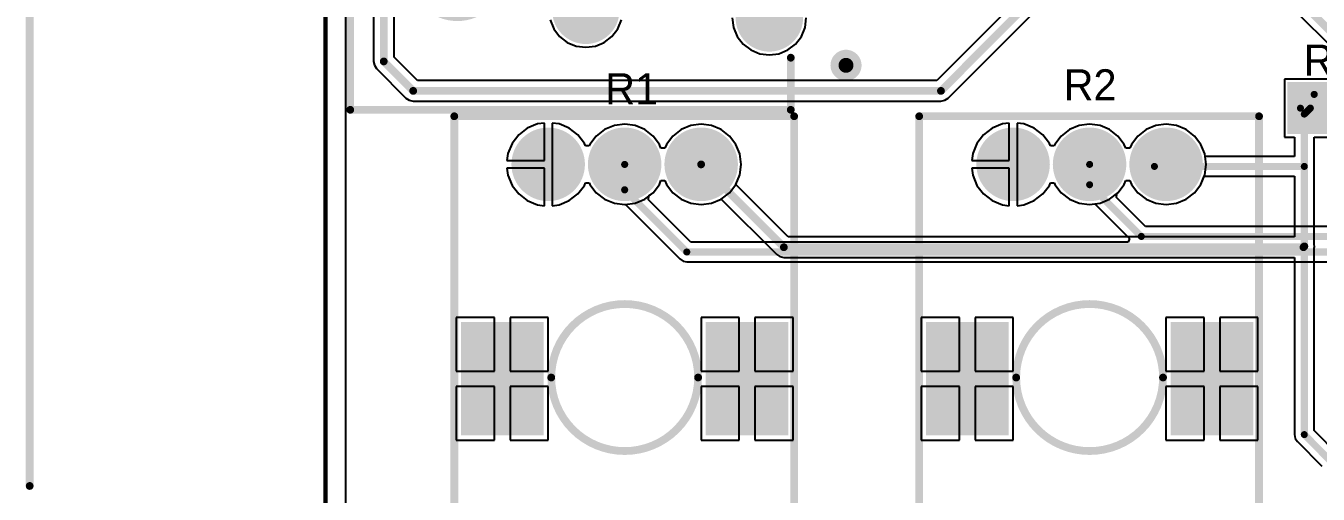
# Model space of a CAD drawing. Header units: millimetres. Extents: x -0.4 to 7.76, y -3.34 to 0.42.
# Drawn here: x -0.383 to 1.28, y -1.334 to -0.732 of the extents above; entities that cross this region are included whole.
import ezdxf

# ---------------------------------------------------------------- set-up
doc = ezdxf.new("R2010")
doc.units = ezdxf.units.MM
doc.header["$MEASUREMENT"] = 0
for name, color, linetype in [('BottomLayer', 5, 'Continuous'), ('BottomOverlay', 54, 'Continuous'), ('BottomSolder', 6, 'Continuous'), ('KeepOutLayer', 6, 'Continuous'), ('MultiLayer', 9, 'Continuous'), ('PadHoleLayer', 156, 'Continuous'), ('TopLayer', 1, 'Continuous'), ('TopOverlay', 2, 'Continuous'), ('TopPaste', 8, 'Continuous'), ('TopSolder', 216, 'Continuous'), ('ViaHoleLayer', 16, 'Continuous')]:
    doc.layers.add(name, color=color, linetype=linetype)

# ---------------------------------------------------------------- blocks, each defined once
blk = doc.blocks.new('PTV09_13')
at = {"layer": 'BottomLayer', "const_width": 0.0433}
for points in [[(-0.1207, -0.2152, 1), (-0.0774, -0.2152, 1)], [(-0.0222, -0.2152, 1), (0.0211, -0.2152, 1)], [(0.0762, -0.2152, 1), (0.1195, -0.2152, 1)]]:
    blk.add_lwpolyline(points, format="xyb", close=True, dxfattribs=at)
at = {"layer": 'BottomLayer'}
for points in [[(-0.2073, -0.0085), (-0.1089, -0.0085), (-0.2073, 0.1293), (-0.1089, 0.1293)], [(0.1077, -0.0085), (0.2061, -0.0085), (0.1077, 0.1293), (0.2061, 0.1293)]]:
    blk.add_solid(points, dxfattribs=at)
at = {"layer": 'BottomSolder', "const_width": 0.0473}
for points in [[(-0.1227, -0.2152, 1), (-0.0754, -0.2152, 1)], [(-0.0242, -0.2152, 1), (0.0231, -0.2152, 1)], [(0.0742, -0.2152, 1), (0.1215, -0.2152, 1)]]:
    blk.add_lwpolyline(points, format="xyb", close=True, dxfattribs=at)
at = {"layer": 'BottomSolder'}
for points in [[(-0.2113, -0.0125), (-0.1049, -0.0125), (-0.2113, 0.1333), (-0.1049, 0.1333)], [(0.1037, -0.0125), (0.2101, -0.0125), (0.1037, 0.1333), (0.2101, 0.1333)]]:
    blk.add_solid(points, dxfattribs=at)
at = {"layer": 'MultiLayer', "const_width": 0.0433}
for points in [[(-0.1207, -0.2152, 1), (-0.0774, -0.2152, 1)], [(-0.0222, -0.2152, 1), (0.0211, -0.2152, 1)], [(0.0762, -0.2152, 1), (0.1195, -0.2152, 1)]]:
    blk.add_lwpolyline(points, format="xyb", close=True, dxfattribs=at)
at = {"layer": 'MultiLayer'}
for points in [[(-0.2073, -0.0085), (-0.1089, -0.0085), (-0.2073, 0.1293), (-0.1089, 0.1293)], [(0.1077, -0.0085), (0.2061, -0.0085), (0.1077, 0.1293), (0.2061, 0.1293)]]:
    blk.add_solid(points, dxfattribs=at)
at = {"layer": 'PadHoleLayer', "const_width": 0.0295}
for points in [[(-0.1531, 0.0161), (-0.163, 0.0161), (-0.163, 0.1047), (-0.1531, 0.1047)], [(0.1618, 0.0161), (0.152, 0.0161), (0.152, 0.1047), (0.1618, 0.1047)]]:
    blk.add_lwpolyline(points, close=True, dxfattribs=at)
at = {"layer": 'PadHoleLayer', "const_width": 0.0236}
for points in [[(-0.1108, -0.2152, 1), (-0.0872, -0.2152, 1)], [(-0.0124, -0.2152, 1), (0.0112, -0.2152, 1)], [(0.086, -0.2152, 1), (0.1096, -0.2152, 1)]]:
    blk.add_lwpolyline(points, format="xyb", close=True, dxfattribs=at)
at = {"layer": 'TopLayer', "const_width": 0.0433}
for points in [[(-0.1207, -0.2152, 1), (-0.0774, -0.2152, 1)], [(-0.0222, -0.2152, 1), (0.0211, -0.2152, 1)], [(0.0762, -0.2152, 1), (0.1195, -0.2152, 1)]]:
    blk.add_lwpolyline(points, format="xyb", close=True, dxfattribs=at)
at = {"layer": 'TopLayer'}
for points in [[(-0.2073, -0.0085), (-0.1089, -0.0085), (-0.2073, 0.1293), (-0.1089, 0.1293)], [(0.1077, -0.0085), (0.2061, -0.0085), (0.1077, 0.1293), (0.2061, 0.1293)]]:
    blk.add_solid(points, dxfattribs=at)
at = {"layer": 'TopOverlay', "const_width": 0.01}
for points in [[(-0.2187, 0.277), (-0.2187, -0.277)], [(0.2187, 0.277), (-0.2187, 0.277)], [(0.2187, 0.277), (0.2187, -0.277)], [(0.2187, -0.277), (-0.2187, -0.277)]]:
    blk.add_lwpolyline(points, dxfattribs=at)
at = {"layer": 'TopOverlay'}
for points, const_width in [([(-0.2212, 0.277, 1), (-0.2162, 0.277, 1)], 0.005), ([(-0.2212, 0.277, 1), (-0.2162, 0.277, 1)], 0.005), ([(0.2162, 0.277, 1), (0.2212, 0.277, 1)], 0.005), ([(0.2162, 0.277, 1), (0.2212, 0.277, 1)], 0.005), ([(0.0939, 0.0589, 1), (-0.0951, 0.0589, 1)], 0.01), ([(-0.0976, 0.0589, 1), (-0.0926, 0.0589, 1)], 0.005), ([(0.0914, 0.0589, 1), (0.0964, 0.0589, 1)], 0.005), ([(-0.2212, -0.277, 1), (-0.2162, -0.277, 1)], 0.005), ([(-0.2212, -0.277, 1), (-0.2162, -0.277, 1)], 0.005), ([(0.2162, -0.277, 1), (0.2212, -0.277, 1)], 0.005), ([(0.2162, -0.277, 1), (0.2212, -0.277, 1)], 0.005)]:
    blk.add_lwpolyline(points, format="xyb", close=True, dxfattribs=dict(at, const_width=const_width))
at = {"layer": 'TopSolder', "const_width": 0.0473}
for points in [[(-0.1227, -0.2152, 1), (-0.0754, -0.2152, 1)], [(-0.0242, -0.2152, 1), (0.0231, -0.2152, 1)], [(0.0742, -0.2152, 1), (0.1215, -0.2152, 1)]]:
    blk.add_lwpolyline(points, format="xyb", close=True, dxfattribs=at)
at = {"layer": 'TopSolder'}
for points in [[(-0.2113, -0.0125), (-0.1049, -0.0125), (-0.2113, 0.1333), (-0.1049, 0.1333)], [(0.1037, -0.0125), (0.2101, -0.0125), (0.1037, 0.1333), (0.2101, 0.1333)]]:
    blk.add_solid(points, dxfattribs=at)
blk = doc.blocks.new('PJ_050B_B_20')
at = {"layer": 'BottomLayer', "const_width": 0.0787}
for points in [[(0.1811, 0.1634), (0.0827, 0.1634)], [(0.25, 0.0335), (0.25, -0.0846)], [(0.0138, 0.0236), (0.0138, -0.0748)]]:
    blk.add_lwpolyline(points, dxfattribs=at)
at = {"layer": 'BottomLayer'}
for points, const_width in [([(0.063, 0.1634, 1), (0.1024, 0.1634, 1)], 0.0394), ([(0.1614, 0.1634, 1), (0.2008, 0.1634, 1)], 0.0394), ([(0.2303, 0.0335, 1), (0.2697, 0.0335, 1)], 0.0394), ([(-0.0059, 0.0236, 1), (0.0335, 0.0236, 1)], 0.0394), ([(-0.1811, -0.0256, 1), (-0.122, -0.0256, 1)], 0.0591), ([(-0.0059, -0.0748, 1), (0.0335, -0.0748, 1)], 0.0394), ([(0.2303, -0.0846, 1), (0.2697, -0.0846, 1)], 0.0394)]:
    blk.add_lwpolyline(points, format="xyb", close=True, dxfattribs=dict(at, const_width=const_width))
at = {"layer": 'BottomOverlay', "const_width": 0.01}
for points in [[(-0.2894, 0.1516), (0.0256, 0.1516)], [(-0.2894, -0.2028), (-0.2894, 0.1516)], [(0.2382, 0.1516), (0.2776, 0.1516)], [(0.2776, 0.0846), (0.2776, 0.1516)], [(0.2776, -0.2028), (0.2776, -0.1358)], [(-0.2894, -0.2028), (0.2776, -0.2028)]]:
    blk.add_lwpolyline(points, dxfattribs=at)
at = {"layer": 'BottomOverlay', "const_width": 0.005}
for points in [[(-0.2919, 0.1516, 1), (-0.2869, 0.1516, 1)], [(-0.2919, 0.1516, 1), (-0.2869, 0.1516, 1)], [(0.0231, 0.1516, 1), (0.0281, 0.1516, 1)], [(0.2357, 0.1516, 1), (0.2407, 0.1516, 1)], [(0.2751, 0.1516, 1), (0.2801, 0.1516, 1)], [(0.2751, 0.1516, 1), (0.2801, 0.1516, 1)], [(0.2751, 0.0846, 1), (0.2801, 0.0846, 1)], [(0.2751, -0.1358, 1), (0.2801, -0.1358, 1)], [(-0.2919, -0.2028, 1), (-0.2869, -0.2028, 1)], [(-0.2919, -0.2028, 1), (-0.2869, -0.2028, 1)], [(0.2751, -0.2028, 1), (0.2801, -0.2028, 1)], [(0.2751, -0.2028, 1), (0.2801, -0.2028, 1)]]:
    blk.add_lwpolyline(points, format="xyb", close=True, dxfattribs=at)
at = {"layer": 'BottomSolder', "const_width": 0.0867}
for points in [[(0.1811, 0.1634), (0.0827, 0.1634)], [(0.0138, 0.0236), (0.0138, -0.0748)], [(0.25, 0.0335), (0.25, -0.0846)]]:
    blk.add_lwpolyline(points, dxfattribs=at)
at = {"layer": 'BottomSolder'}
for points, const_width in [([(0.061, 0.1634, 1), (0.1044, 0.1634, 1)], 0.0434), ([(0.1594, 0.1634, 1), (0.2028, 0.1634, 1)], 0.0434), ([(-0.0079, 0.0236, 1), (0.0355, 0.0236, 1)], 0.0434), ([(0.2283, 0.0335, 1), (0.2717, 0.0335, 1)], 0.0434), ([(-0.1831, -0.0256, 1), (-0.12, -0.0256, 1)], 0.0631), ([(-0.0079, -0.0748, 1), (0.0355, -0.0748, 1)], 0.0434), ([(0.2283, -0.0846, 1), (0.2717, -0.0846, 1)], 0.0434)]:
    blk.add_lwpolyline(points, format="xyb", close=True, dxfattribs=dict(at, const_width=const_width))
at = {"layer": 'MultiLayer', "const_width": 0.0787}
for points in [[(0.1811, 0.1634), (0.0827, 0.1634)], [(0.25, 0.0335), (0.25, -0.0846)], [(0.0138, 0.0236), (0.0138, -0.0748)]]:
    blk.add_lwpolyline(points, dxfattribs=at)
at = {"layer": 'MultiLayer'}
for points, const_width in [([(0.063, 0.1634, 1), (0.1024, 0.1634, 1)], 0.0394), ([(0.1614, 0.1634, 1), (0.2008, 0.1634, 1)], 0.0394), ([(0.2303, 0.0335, 1), (0.2697, 0.0335, 1)], 0.0394), ([(-0.0059, 0.0236, 1), (0.0335, 0.0236, 1)], 0.0394), ([(-0.1811, -0.0256, 1), (-0.122, -0.0256, 1)], 0.0591), ([(-0.0059, -0.0748, 1), (0.0335, -0.0748, 1)], 0.0394), ([(0.2303, -0.0846, 1), (0.2697, -0.0846, 1)], 0.0394)]:
    blk.add_lwpolyline(points, format="xyb", close=True, dxfattribs=dict(at, const_width=const_width))
at = {"layer": 'PadHoleLayer'}
for points, const_width in [([(0.0778, 0.1782), (0.186, 0.1782), (0.186, 0.1486), (0.0778, 0.1486)], 0.00984), ([(0.0089, 0.0187), (0.0187, 0.0187), (0.0187, -0.0699), (0.0089, -0.0699)], 0.0295), ([(0.2451, 0.0187), (0.2549, 0.0187), (0.2549, -0.0699), (0.2451, -0.0699)], 0.0295)]:
    blk.add_lwpolyline(points, close=True, dxfattribs=dict(at, const_width=const_width))
at = {"layer": 'PadHoleLayer', "const_width": 0.0354}
blk.add_lwpolyline([(-0.1693, -0.0256, 1), (-0.1339, -0.0256, 1)], format="xyb", close=True, dxfattribs=at)
at = {"layer": 'TopLayer', "const_width": 0.0787}
for points in [[(0.1811, 0.1634), (0.0827, 0.1634)], [(0.25, 0.0335), (0.25, -0.0846)], [(0.0138, 0.0236), (0.0138, -0.0748)]]:
    blk.add_lwpolyline(points, dxfattribs=at)
at = {"layer": 'TopLayer'}
for points, const_width in [([(0.063, 0.1634, 1), (0.1024, 0.1634, 1)], 0.0394), ([(0.1614, 0.1634, 1), (0.2008, 0.1634, 1)], 0.0394), ([(0.2303, 0.0335, 1), (0.2697, 0.0335, 1)], 0.0394), ([(-0.0059, 0.0236, 1), (0.0335, 0.0236, 1)], 0.0394), ([(-0.1811, -0.0256, 1), (-0.122, -0.0256, 1)], 0.0591), ([(-0.0059, -0.0748, 1), (0.0335, -0.0748, 1)], 0.0394), ([(0.2303, -0.0846, 1), (0.2697, -0.0846, 1)], 0.0394)]:
    blk.add_lwpolyline(points, format="xyb", close=True, dxfattribs=dict(at, const_width=const_width))
at = {"layer": 'TopSolder', "const_width": 0.0867}
for points in [[(0.1811, 0.1634), (0.0827, 0.1634)], [(0.0138, 0.0236), (0.0138, -0.0748)], [(0.25, 0.0335), (0.25, -0.0846)]]:
    blk.add_lwpolyline(points, dxfattribs=at)
at = {"layer": 'TopSolder'}
for points, const_width in [([(0.061, 0.1634, 1), (0.1044, 0.1634, 1)], 0.0434), ([(0.1594, 0.1634, 1), (0.2028, 0.1634, 1)], 0.0434), ([(-0.0079, 0.0236, 1), (0.0355, 0.0236, 1)], 0.0434), ([(0.2283, 0.0335, 1), (0.2717, 0.0335, 1)], 0.0434), ([(-0.1831, -0.0256, 1), (-0.12, -0.0256, 1)], 0.0631), ([(-0.0079, -0.0748, 1), (0.0355, -0.0748, 1)], 0.0434), ([(0.2283, -0.0846, 1), (0.2717, -0.0846, 1)], 0.0434)]:
    blk.add_lwpolyline(points, format="xyb", close=True, dxfattribs=dict(at, const_width=const_width))
blk = doc.blocks.new('PTV09_29')
at = {"layer": 'BottomLayer', "const_width": 0.0433}
for points in [[(-0.1207, -0.2152, 1), (-0.0774, -0.2152, 1)], [(-0.0222, -0.2152, 1), (0.0211, -0.2152, 1)], [(0.0762, -0.2152, 1), (0.1195, -0.2152, 1)]]:
    blk.add_lwpolyline(points, format="xyb", close=True, dxfattribs=at)
at = {"layer": 'BottomLayer'}
for points in [[(-0.2073, -0.0085), (-0.1089, -0.0085), (-0.2073, 0.1293), (-0.1089, 0.1293)], [(0.1077, -0.0085), (0.2061, -0.0085), (0.1077, 0.1293), (0.2061, 0.1293)]]:
    blk.add_solid(points, dxfattribs=at)
at = {"layer": 'BottomSolder', "const_width": 0.0473}
for points in [[(-0.1227, -0.2152, 1), (-0.0754, -0.2152, 1)], [(-0.0242, -0.2152, 1), (0.0231, -0.2152, 1)], [(0.0742, -0.2152, 1), (0.1215, -0.2152, 1)]]:
    blk.add_lwpolyline(points, format="xyb", close=True, dxfattribs=at)
at = {"layer": 'BottomSolder'}
for points in [[(-0.2113, -0.0125), (-0.1049, -0.0125), (-0.2113, 0.1333), (-0.1049, 0.1333)], [(0.1037, -0.0125), (0.2101, -0.0125), (0.1037, 0.1333), (0.2101, 0.1333)]]:
    blk.add_solid(points, dxfattribs=at)
at = {"layer": 'MultiLayer', "const_width": 0.0433}
for points in [[(-0.1207, -0.2152, 1), (-0.0774, -0.2152, 1)], [(-0.0222, -0.2152, 1), (0.0211, -0.2152, 1)], [(0.0762, -0.2152, 1), (0.1195, -0.2152, 1)]]:
    blk.add_lwpolyline(points, format="xyb", close=True, dxfattribs=at)
at = {"layer": 'MultiLayer'}
for points in [[(-0.2073, -0.0085), (-0.1089, -0.0085), (-0.2073, 0.1293), (-0.1089, 0.1293)], [(0.1077, -0.0085), (0.2061, -0.0085), (0.1077, 0.1293), (0.2061, 0.1293)]]:
    blk.add_solid(points, dxfattribs=at)
at = {"layer": 'PadHoleLayer', "const_width": 0.0295}
for points in [[(-0.1532, 0.0161), (-0.163, 0.0161), (-0.163, 0.1047), (-0.1532, 0.1047)], [(0.1618, 0.0161), (0.152, 0.0161), (0.152, 0.1047), (0.1618, 0.1047)]]:
    blk.add_lwpolyline(points, close=True, dxfattribs=at)
at = {"layer": 'PadHoleLayer', "const_width": 0.0236}
for points in [[(-0.1108, -0.2152, 1), (-0.0872, -0.2152, 1)], [(-0.0124, -0.2152, 1), (0.0112, -0.2152, 1)], [(0.086, -0.2152, 1), (0.1096, -0.2152, 1)]]:
    blk.add_lwpolyline(points, format="xyb", close=True, dxfattribs=at)
at = {"layer": 'TopLayer', "const_width": 0.0433}
for points in [[(-0.1207, -0.2152, 1), (-0.0774, -0.2152, 1)], [(-0.0222, -0.2152, 1), (0.0211, -0.2152, 1)], [(0.0762, -0.2152, 1), (0.1195, -0.2152, 1)]]:
    blk.add_lwpolyline(points, format="xyb", close=True, dxfattribs=at)
at = {"layer": 'TopLayer'}
for points in [[(-0.2073, -0.0085), (-0.1089, -0.0085), (-0.2073, 0.1293), (-0.1089, 0.1293)], [(0.1077, -0.0085), (0.2061, -0.0085), (0.1077, 0.1293), (0.2061, 0.1293)]]:
    blk.add_solid(points, dxfattribs=at)
at = {"layer": 'TopOverlay', "const_width": 0.01}
for points in [[(-0.2187, 0.277), (-0.2187, -0.277)], [(0.2187, 0.277), (-0.2187, 0.277)], [(0.2187, 0.277), (0.2187, -0.277)], [(0.2187, -0.277), (-0.2187, -0.277)]]:
    blk.add_lwpolyline(points, dxfattribs=at)
at = {"layer": 'TopOverlay'}
for points, const_width in [([(-0.2212, 0.277, 1), (-0.2162, 0.277, 1)], 0.005), ([(-0.2212, 0.277, 1), (-0.2162, 0.277, 1)], 0.005), ([(0.2162, 0.277, 1), (0.2212, 0.277, 1)], 0.005), ([(0.2162, 0.277, 1), (0.2212, 0.277, 1)], 0.005), ([(0.0939, 0.0589, 1), (-0.0951, 0.0589, 1)], 0.01), ([(-0.0976, 0.0589, 1), (-0.0926, 0.0589, 1)], 0.005), ([(0.0914, 0.0589, 1), (0.0964, 0.0589, 1)], 0.005), ([(-0.2212, -0.277, 1), (-0.2162, -0.277, 1)], 0.005), ([(-0.2212, -0.277, 1), (-0.2162, -0.277, 1)], 0.005), ([(0.2162, -0.277, 1), (0.2212, -0.277, 1)], 0.005), ([(0.2162, -0.277, 1), (0.2212, -0.277, 1)], 0.005)]:
    blk.add_lwpolyline(points, format="xyb", close=True, dxfattribs=dict(at, const_width=const_width))
at = {"layer": 'TopSolder', "const_width": 0.0473}
for points in [[(-0.1227, -0.2152, 1), (-0.0754, -0.2152, 1)], [(-0.0242, -0.2152, 1), (0.0231, -0.2152, 1)], [(0.0742, -0.2152, 1), (0.1215, -0.2152, 1)]]:
    blk.add_lwpolyline(points, format="xyb", close=True, dxfattribs=at)
at = {"layer": 'TopSolder'}
for points in [[(-0.2113, -0.0125), (-0.1049, -0.0125), (-0.2113, 0.1333), (-0.1049, 0.1333)], [(0.1037, -0.0125), (0.2101, -0.0125), (0.1037, 0.1333), (0.2101, 0.1333)]]:
    blk.add_solid(points, dxfattribs=at)
blk = doc.blocks.new('RES_0805_67')
at = {"layer": 'TopLayer'}
for points in [[(-0.063, -0.0295), (-0.0118, -0.0295), (-0.063, 0.0295), (-0.0118, 0.0295)], [(0.0118, -0.0295), (0.063, -0.0295), (0.0118, 0.0295), (0.063, 0.0295)]]:
    blk.add_solid(points, dxfattribs=at)
at = {"layer": 'TopPaste'}
for points in [[(-0.063, -0.0295), (-0.0118, -0.0295), (-0.063, 0.0295), (-0.0118, 0.0295)], [(0.0118, -0.0295), (0.063, -0.0295), (0.0118, 0.0295), (0.063, 0.0295)]]:
    blk.add_solid(points, dxfattribs=at)
at = {"layer": 'TopSolder'}
for points in [[(-0.067, -0.0335), (-0.0078, -0.0335), (-0.067, 0.0335), (-0.0078, 0.0335)], [(0.0078, -0.0335), (0.067, -0.0335), (0.0078, 0.0335), (0.067, 0.0335)]]:
    blk.add_solid(points, dxfattribs=at)

msp = doc.modelspace()

# ---------------------------------------------------------------- linework, layer by layer
at = {"layer": 'BottomLayer'}
for p, q in [((0.0287, -3.0082), (0.0287, -0.0287)), ((0.0646, -0.4311), (0.0646, -0.7777)), ((0.0909, -0.7722), (0.0909, -0.4366)), ((0.9385, -0.6534), (0.7894, -0.8024)), ((0.8041, -0.8248), (0.9532, -0.6758)), ((1.2142, -0.6758), (1.3804, -0.842)), ((0.2917, -0.7242), (0.2965, -0.7357)), ((0.379, -0.7357), (0.3838, -0.7242)), ((0.5263, -0.7217), (0.5279, -0.7341)), ((0.62, -0.7341), (0.6216, -0.7217)), ((0.2965, -0.7357), (0.304, -0.7456)), ((0.304, -0.7456), (0.3139, -0.7532)), ((0.3616, -0.7532), (0.3714, -0.7456)), ((0.3714, -0.7456), (0.379, -0.7357)), ((0.5279, -0.7341), (0.5327, -0.7456)), ((0.5327, -0.7456), (0.5403, -0.7554)), ((0.6076, -0.7554), (0.6152, -0.7456)), ((0.6152, -0.7456), (0.62, -0.7341)), ((0.3139, -0.7532), (0.3254, -0.7579)), ((0.3254, -0.7579), (0.3377, -0.7595)), ((0.3377, -0.7595), (0.3501, -0.7579)), ((0.3501, -0.7579), (0.3616, -0.7532)), ((0.5403, -0.7554), (0.5501, -0.763)), ((0.5501, -0.763), (0.5616, -0.7678)), ((0.5863, -0.7678), (0.5978, -0.763)), ((0.5978, -0.763), (0.6076, -0.7554)), ((0.0646, -0.7777), (0.0656, -0.7827)), ((0.121, -0.8024), (0.0909, -0.7722)), ((0.5616, -0.7678), (0.574, -0.7694)), ((0.574, -0.7694), (0.5863, -0.7678)), ((0.0656, -0.7827), (0.0685, -0.787)), ((0.0685, -0.787), (0.1063, -0.8248)), ((0.7894, -0.8024), (0.121, -0.8024)), ((0.1063, -0.8248), (0.1106, -0.8277)), ((0.1106, -0.8277), (0.1156, -0.8287)), ((0.1156, -0.8287), (0.7949, -0.8287)), ((0.7949, -0.8287), (0.7999, -0.8277)), ((0.7999, -0.8277), (0.8041, -0.8248)), ((0.2625, -0.8635), (0.2514, -0.8721)), ((0.2755, -0.8581), (0.2625, -0.8635)), ((0.2844, -0.857), (0.2755, -0.8581)), ((0.2844, -0.9051), (0.2844, -0.857)), ((0.3033, -0.8581), (0.2944, -0.857)), ((0.2944, -0.857), (0.2944, -0.9101)), ((0.3163, -0.8635), (0.3033, -0.8581)), ((0.3274, -0.8721), (0.3163, -0.8635)), ((0.3745, -0.8602), (0.362, -0.8654)), ((0.3878, -0.8585), (0.3745, -0.8602)), ((0.4012, -0.8602), (0.3878, -0.8585)), ((0.4136, -0.8654), (0.4012, -0.8602)), ((0.4729, -0.8602), (0.4604, -0.8654)), ((0.4862, -0.8585), (0.4729, -0.8602)), ((0.4996, -0.8602), (0.4862, -0.8585)), ((0.512, -0.8654), (0.4996, -0.8602)), ((0.8609, -0.8635), (0.8498, -0.8721)), ((0.8739, -0.8581), (0.8609, -0.8635)), ((0.8828, -0.857), (0.8739, -0.8581)), ((0.8828, -0.9051), (0.8828, -0.857)), ((0.9017, -0.8581), (0.8928, -0.857)), ((0.8928, -0.857), (0.8928, -0.9101)), ((0.9147, -0.8635), (0.9017, -0.8581)), ((0.9258, -0.8721), (0.9147, -0.8635)), ((0.9729, -0.8602), (0.9604, -0.8654)), ((0.9862, -0.8585), (0.9729, -0.8602)), ((0.9996, -0.8602), (0.9862, -0.8585)), ((1.012, -0.8654), (0.9996, -0.8602)), ((1.0713, -0.8602), (1.0588, -0.8654)), ((1.0847, -0.8585), (1.0713, -0.8602)), ((1.098, -0.8602), (1.0847, -0.8585)), ((1.1105, -0.8654), (1.098, -0.8602)), ((0.2514, -0.8721), (0.2428, -0.8832)), ((0.3359, -0.8832), (0.3274, -0.8721)), ((0.3513, -0.8736), (0.3431, -0.8843)), ((0.362, -0.8654), (0.3513, -0.8736)), ((0.4243, -0.8736), (0.4136, -0.8654)), ((0.4325, -0.8843), (0.4243, -0.8736)), ((0.4497, -0.8736), (0.4415, -0.8843)), ((0.4604, -0.8654), (0.4497, -0.8736)), ((0.5227, -0.8736), (0.512, -0.8654)), ((0.5309, -0.8843), (0.5227, -0.8736)), ((0.8498, -0.8721), (0.8412, -0.8832)), ((0.9344, -0.8832), (0.9258, -0.8721)), ((0.9497, -0.8736), (0.9415, -0.8843)), ((0.9604, -0.8654), (0.9497, -0.8736)), ((1.0227, -0.8736), (1.012, -0.8654)), ((1.0309, -0.8843), (1.0227, -0.8736)), ((1.0482, -0.8736), (1.04, -0.8843)), ((1.0588, -0.8654), (1.0482, -0.8736)), ((1.1212, -0.8736), (1.1105, -0.8654)), ((1.1294, -0.8843), (1.1212, -0.8736)), ((0.2375, -0.8962), (0.2363, -0.9051)), ((0.2428, -0.8832), (0.2375, -0.8962)), ((0.3372, -0.8863), (0.3359, -0.8832)), ((0.3422, -0.8863), (0.3372, -0.8863)), ((0.3431, -0.8843), (0.3422, -0.8863)), ((0.4345, -0.8891), (0.4325, -0.8843)), ((0.4395, -0.8891), (0.4345, -0.8891)), ((0.4415, -0.8843), (0.4395, -0.8891)), ((0.5361, -0.8967), (0.5309, -0.8843)), ((0.5379, -0.9101), (0.5361, -0.8967)), ((0.8359, -0.8962), (0.8347, -0.9051)), ((0.8412, -0.8832), (0.8359, -0.8962)), ((0.9357, -0.8863), (0.9344, -0.8832)), ((0.9407, -0.8863), (0.9357, -0.8863)), ((0.9415, -0.8843), (0.9407, -0.8863)), ((1.0329, -0.8891), (1.0309, -0.8843)), ((1.0379, -0.8891), (1.0329, -0.8891)), ((1.04, -0.8843), (1.0379, -0.8891)), ((1.1345, -0.8967), (1.1294, -0.8843)), ((1.1363, -0.9101), (1.1345, -0.8967)), ((0.2363, -0.9051), (0.2844, -0.9051)), ((0.2944, -0.9101), (0.2944, -0.9632)), ((0.5361, -0.9234), (0.5379, -0.9101)), ((0.8347, -0.9051), (0.8828, -0.9051)), ((0.8928, -0.9101), (0.8928, -0.9632)), ((1.1345, -0.9234), (1.1363, -0.9101)), ((0.2844, -0.9151), (0.2363, -0.9151)), ((0.2363, -0.9151), (0.2375, -0.924)), ((0.2375, -0.924), (0.2428, -0.937)), ((0.2844, -0.9632), (0.2844, -0.9151)), ((0.4325, -0.9359), (0.4345, -0.931)), ((0.4345, -0.931), (0.4395, -0.931)), ((0.4395, -0.931), (0.4415, -0.9359)), ((0.5309, -0.9359), (0.5361, -0.9234)), ((0.8828, -0.9151), (0.8347, -0.9151)), ((0.8347, -0.9151), (0.8359, -0.924)), ((0.8359, -0.924), (0.8412, -0.937)), ((0.8828, -0.9632), (0.8828, -0.9151)), ((1.0309, -0.9359), (1.0329, -0.931)), ((1.0329, -0.931), (1.0379, -0.931)), ((1.0379, -0.931), (1.04, -0.9359)), ((1.1294, -0.9359), (1.1345, -0.9234)), ((0.2428, -0.937), (0.2514, -0.9481)), ((0.3274, -0.9481), (0.3359, -0.937)), ((0.3359, -0.937), (0.3372, -0.9338)), ((0.3372, -0.9338), (0.3422, -0.9338)), ((0.3422, -0.9338), (0.3431, -0.9359)), ((0.3431, -0.9359), (0.3513, -0.9466)), ((0.3513, -0.9466), (0.362, -0.9548)), ((0.419, -0.9507), (0.4243, -0.9466)), ((0.4243, -0.9466), (0.4325, -0.9359)), ((0.4415, -0.9359), (0.4497, -0.9466)), ((0.4497, -0.9466), (0.4604, -0.9548)), ((0.512, -0.9548), (0.5227, -0.9466)), ((0.5227, -0.9466), (0.5309, -0.9359)), ((0.8412, -0.937), (0.8498, -0.9481)), ((0.9258, -0.9481), (0.9344, -0.937)), ((0.9344, -0.937), (0.9357, -0.9338)), ((0.9357, -0.9338), (0.9407, -0.9338)), ((0.9407, -0.9338), (0.9415, -0.9359)), ((0.9415, -0.9359), (0.9497, -0.9466)), ((0.9497, -0.9466), (0.9604, -0.9548)), ((1.0208, -0.9528), (1.0211, -0.9478)), ((1.0211, -0.9478), (1.0227, -0.9466)), ((1.0227, -0.9466), (1.0309, -0.9359)), ((1.04, -0.9359), (1.0482, -0.9466)), ((1.0482, -0.9466), (1.0588, -0.9548)), ((1.1105, -0.9548), (1.1212, -0.9466)), ((1.1212, -0.9466), (1.1294, -0.9359)), ((0.2514, -0.9481), (0.2625, -0.9566)), ((0.2625, -0.9566), (0.2755, -0.962)), ((0.2755, -0.962), (0.2844, -0.9632)), ((0.2944, -0.9632), (0.3033, -0.962)), ((0.3033, -0.962), (0.3163, -0.9566)), ((0.3163, -0.9566), (0.3274, -0.9481)), ((0.362, -0.9548), (0.3745, -0.9599)), ((0.3745, -0.9599), (0.3878, -0.9617)), ((0.3878, -0.9617), (0.3888, -0.9616)), ((0.3888, -0.9616), (0.4588, -1.0316)), ((0.4186, -0.9557), (0.419, -0.9507)), ((0.473, -1.01), (0.4186, -0.9557)), ((0.4604, -0.9548), (0.4729, -0.9599)), ((0.4729, -0.9599), (0.4862, -0.9617)), ((0.4862, -0.9617), (0.4996, -0.9599)), ((0.4996, -0.9599), (0.512, -0.9548)), ((0.8498, -0.9481), (0.8609, -0.9566)), ((0.8609, -0.9566), (0.8739, -0.962)), ((0.8739, -0.962), (0.8828, -0.9632)), ((0.8928, -0.9632), (0.9017, -0.962)), ((0.9017, -0.962), (0.9147, -0.9566)), ((0.9147, -0.9566), (0.9258, -0.9481)), ((0.9604, -0.9548), (0.9729, -0.9599)), ((0.9729, -0.9599), (0.9862, -0.9617)), ((0.9862, -0.9617), (0.993, -0.9608)), ((0.993, -0.9608), (1.0376, -1.0054)), ((1.058, -0.99), (1.0208, -0.9528)), ((1.0588, -0.9548), (1.0713, -0.9599)), ((1.0713, -0.9599), (1.0847, -0.9617)), ((1.0847, -0.9617), (1.098, -0.9599)), ((1.098, -0.9599), (1.1105, -0.9548)), ((1.553, -0.99), (1.058, -0.99)), ((1.0357, -1.01), (0.473, -1.01)), ((1.0376, -1.0054), (1.0357, -1.01)), ((0.4588, -1.0316), (0.4629, -1.0344)), ((0.4629, -1.0344), (0.4677, -1.0353)), ((0.4677, -1.0353), (2.0017, -1.0353)), ((0.2203, -1.1068), (0.1711, -1.1068)), ((0.1711, -1.1068), (0.1711, -1.1757)), ((0.2203, -1.1757), (0.2203, -1.1068)), ((0.2895, -1.1068), (0.2403, -1.1068)), ((0.2403, -1.1068), (0.2403, -1.1757)), ((0.2895, -1.1757), (0.2895, -1.1068)), ((0.5353, -1.1068), (0.4861, -1.1068)), ((0.4861, -1.1068), (0.4861, -1.1757)), ((0.5353, -1.1757), (0.5353, -1.1068)), ((0.6045, -1.1068), (0.5553, -1.1068)), ((0.5553, -1.1068), (0.5553, -1.1757)), ((0.6045, -1.1757), (0.6045, -1.1068)), ((0.8188, -1.1068), (0.7695, -1.1068)), ((0.7695, -1.1068), (0.7695, -1.1757)), ((0.8188, -1.1757), (0.8188, -1.1068)), ((0.888, -1.1068), (0.8388, -1.1068)), ((0.8388, -1.1068), (0.8388, -1.1757)), ((0.888, -1.1757), (0.888, -1.1068)), ((1.1337, -1.1068), (1.0845, -1.1068)), ((1.0845, -1.1068), (1.0845, -1.1757)), ((1.1337, -1.1757), (1.1337, -1.1068)), ((1.2029, -1.1068), (1.1537, -1.1068)), ((1.1537, -1.1068), (1.1537, -1.1757)), ((1.2029, -1.1757), (1.2029, -1.1068)), ((0.1711, -1.1757), (0.2203, -1.1757)), ((0.2403, -1.1757), (0.2895, -1.1757)), ((0.4861, -1.1757), (0.5353, -1.1757)), ((0.5553, -1.1757), (0.6045, -1.1757)), ((0.7695, -1.1757), (0.8188, -1.1757)), ((0.8388, -1.1757), (0.888, -1.1757)), ((1.0845, -1.1757), (1.1337, -1.1757)), ((1.1537, -1.1757), (1.2029, -1.1757)), ((0.2203, -1.1957), (0.1711, -1.1957)), ((0.1711, -1.1957), (0.1711, -1.2646)), ((0.2203, -1.2646), (0.2203, -1.1957)), ((0.2895, -1.1957), (0.2403, -1.1957)), ((0.2403, -1.1957), (0.2403, -1.2646)), ((0.2895, -1.2646), (0.2895, -1.1957)), ((0.5353, -1.1957), (0.4861, -1.1957)), ((0.4861, -1.1957), (0.4861, -1.2646)), ((0.5353, -1.2646), (0.5353, -1.1957)), ((0.6045, -1.1957), (0.5553, -1.1957)), ((0.5553, -1.1957), (0.5553, -1.2646)), ((0.6045, -1.2646), (0.6045, -1.1957)), ((0.8188, -1.1957), (0.7695, -1.1957)), ((0.7695, -1.1957), (0.7695, -1.2646)), ((0.8188, -1.2646), (0.8188, -1.1957)), ((0.888, -1.1957), (0.8388, -1.1957)), ((0.8388, -1.1957), (0.8388, -1.2646)), ((0.888, -1.2646), (0.888, -1.1957)), ((1.1337, -1.1957), (1.0845, -1.1957)), ((1.0845, -1.1957), (1.0845, -1.2646)), ((1.1337, -1.2646), (1.1337, -1.1957)), ((1.2029, -1.1957), (1.1537, -1.1957)), ((1.1537, -1.1957), (1.1537, -1.2646)), ((1.2029, -1.2646), (1.2029, -1.1957)), ((0.1711, -1.2646), (0.2203, -1.2646)), ((0.2403, -1.2646), (0.2895, -1.2646)), ((0.4861, -1.2646), (0.5353, -1.2646)), ((0.5553, -1.2646), (0.6045, -1.2646)), ((0.7695, -1.2646), (0.8188, -1.2646)), ((0.8388, -1.2646), (0.888, -1.2646)), ((1.0845, -1.2646), (1.1337, -1.2646)), ((1.1537, -1.2646), (1.2029, -1.2646))]:
    msp.add_line(p, q, dxfattribs=at)
for points, const_width in [([(0.0777, -0.7777), (0.0777, -0.4311)], 0.01), ([(0.7949, -0.8156), (0.9477, -0.6627)], 0.01), ([(1.2197, -0.6627), (1.3897, -0.8327)], 0.01), ([(0.0777, -0.7777), (0.1156, -0.8156)], 0.01), ([(0.1156, -0.8156), (0.7949, -0.8156)], 0.01), ([(0.3878, -0.9428), (0.3878, -0.9101)], 0.00906), ([(0.9862, -0.9362), (0.9862, -0.9101)], 0.00906), ([(0.3878, -0.9428), (0.4677, -1.0227)], 0.00906), ([(0.9862, -0.9362), (1.0527, -1.0027)], 0.00906), ([(1.0527, -1.0027), (2.0177, -1.0027)], 0.00906), ([(0.4677, -1.0227), (2.007, -1.0227)], 0.00906)]:
    msp.add_lwpolyline(points, dxfattribs=dict(at, const_width=const_width))
for points, const_width in [([(0.6627, -0.7827, 1), (0.6827, -0.7827, 1)], 0.02), ([(0.0752, -0.7777, 1), (0.0802, -0.7777, 1)], 0.005), ([(0.0752, -0.7777, 1), (0.0802, -0.7777, 1)], 0.005), ([(0.1131, -0.8156, 1), (0.1181, -0.8156, 1)], 0.005), ([(0.1131, -0.8156, 1), (0.1181, -0.8156, 1)], 0.005), ([(0.7924, -0.8156, 1), (0.7974, -0.8156, 1)], 0.005), ([(0.7924, -0.8156, 1), (0.7974, -0.8156, 1)], 0.005), ([(0.3855, -0.9101, 1), (0.3901, -0.9101, 1)], 0.00453), ([(0.984, -0.9101, 1), (0.9885, -0.9101, 1)], 0.00453), ([(0.3855, -0.9428, 1), (0.3901, -0.9428, 1)], 0.00453), ([(0.3855, -0.9428, 1), (0.3901, -0.9428, 1)], 0.00453), ([(0.984, -0.9362, 1), (0.9885, -0.9362, 1)], 0.00453), ([(0.984, -0.9362, 1), (0.9885, -0.9362, 1)], 0.00453), ([(1.0505, -1.0027, 1), (1.055, -1.0027, 1)], 0.00453), ([(1.0505, -1.0027, 1), (1.055, -1.0027, 1)], 0.00453), ([(0.4655, -1.0227, 1), (0.47, -1.0227, 1)], 0.00453), ([(0.4655, -1.0227, 1), (0.47, -1.0227, 1)], 0.00453)]:
    msp.add_lwpolyline(points, format="xyb", close=True, dxfattribs=dict(at, const_width=const_width))
at = {"layer": 'KeepOutLayer'}
for const_width in [0.00551, 0.005]:
    msp.add_lwpolyline([(0.0027, -3.0342), (0.0027, -0.0027)], dxfattribs=dict(at, const_width=const_width))
at = {"layer": 'MultiLayer', "const_width": 0.02}
msp.add_lwpolyline([(0.6627, -0.7827, 1), (0.6827, -0.7827, 1)], format="xyb", close=True, dxfattribs=at)
at = {"layer": 'TopLayer'}
for p, q in [((0.0287, -3.0082), (0.0287, -0.0287)), ((0.2917, -0.7242), (0.2965, -0.7357)), ((0.379, -0.7357), (0.3838, -0.7242)), ((0.5263, -0.7217), (0.5279, -0.7341)), ((0.62, -0.7341), (0.6216, -0.7217)), ((0.2965, -0.7357), (0.304, -0.7456)), ((0.304, -0.7456), (0.3139, -0.7532)), ((0.3616, -0.7532), (0.3714, -0.7456)), ((0.3714, -0.7456), (0.379, -0.7357)), ((0.5279, -0.7341), (0.5327, -0.7456)), ((0.5327, -0.7456), (0.5403, -0.7554)), ((0.6076, -0.7554), (0.6152, -0.7456)), ((0.6152, -0.7456), (0.62, -0.7341)), ((0.3139, -0.7532), (0.3254, -0.7579)), ((0.3254, -0.7579), (0.3377, -0.7595)), ((0.3377, -0.7595), (0.3501, -0.7579)), ((0.3501, -0.7579), (0.3616, -0.7532)), ((0.5403, -0.7554), (0.5501, -0.763)), ((0.5501, -0.763), (0.5616, -0.7678)), ((0.5863, -0.7678), (0.5978, -0.763)), ((0.5978, -0.763), (0.6076, -0.7554)), ((0.5616, -0.7678), (0.574, -0.7694)), ((0.574, -0.7694), (0.5863, -0.7678)), ((1.3038, -0.8003), (1.2369, -0.8003)), ((1.2369, -0.8003), (1.2369, -0.8751)), ((0.2625, -0.8635), (0.2514, -0.8721)), ((0.2755, -0.8581), (0.2625, -0.8635)), ((0.2844, -0.857), (0.2755, -0.8581)), ((0.2844, -0.9051), (0.2844, -0.857)), ((0.3033, -0.8581), (0.2944, -0.857)), ((0.2944, -0.857), (0.2944, -0.9101)), ((0.3163, -0.8635), (0.3033, -0.8581)), ((0.3274, -0.8721), (0.3163, -0.8635)), ((0.3745, -0.8602), (0.362, -0.8654)), ((0.3878, -0.8585), (0.3745, -0.8602)), ((0.4012, -0.8602), (0.3878, -0.8585)), ((0.4136, -0.8654), (0.4012, -0.8602)), ((0.4729, -0.8602), (0.4604, -0.8654)), ((0.4862, -0.8585), (0.4729, -0.8602)), ((0.4996, -0.8602), (0.4862, -0.8585)), ((0.512, -0.8654), (0.4996, -0.8602)), ((0.8609, -0.8635), (0.8498, -0.8721)), ((0.8739, -0.8581), (0.8609, -0.8635)), ((0.8828, -0.857), (0.8739, -0.8581)), ((0.8828, -0.9051), (0.8828, -0.857)), ((0.9017, -0.8581), (0.8928, -0.857)), ((0.8928, -0.857), (0.8928, -0.9101)), ((0.9147, -0.8635), (0.9017, -0.8581)), ((0.9258, -0.8721), (0.9147, -0.8635)), ((0.9729, -0.8602), (0.9604, -0.8654)), ((0.9862, -0.8585), (0.9729, -0.8602)), ((0.9996, -0.8602), (0.9862, -0.8585)), ((1.012, -0.8654), (0.9996, -0.8602)), ((1.0713, -0.8602), (1.0588, -0.8654)), ((1.0847, -0.8585), (1.0713, -0.8602)), ((1.098, -0.8602), (1.0847, -0.8585)), ((1.1105, -0.8654), (1.098, -0.8602)), ((0.2514, -0.8721), (0.2428, -0.8832)), ((0.3359, -0.8832), (0.3274, -0.8721)), ((0.3513, -0.8736), (0.3431, -0.8843)), ((0.362, -0.8654), (0.3513, -0.8736)), ((0.4243, -0.8736), (0.4136, -0.8654)), ((0.4325, -0.8843), (0.4243, -0.8736)), ((0.4497, -0.8736), (0.4415, -0.8843)), ((0.4604, -0.8654), (0.4497, -0.8736)), ((0.5227, -0.8736), (0.512, -0.8654)), ((0.5309, -0.8843), (0.5227, -0.8736)), ((0.8498, -0.8721), (0.8412, -0.8832)), ((0.9344, -0.8832), (0.9258, -0.8721)), ((0.9497, -0.8736), (0.9415, -0.8843)), ((0.9604, -0.8654), (0.9497, -0.8736)), ((1.0227, -0.8736), (1.012, -0.8654)), ((1.0309, -0.8843), (1.0227, -0.8736)), ((1.0482, -0.8736), (1.04, -0.8843)), ((1.0588, -0.8654), (1.0482, -0.8736)), ((1.1212, -0.8736), (1.1105, -0.8654)), ((1.1294, -0.8843), (1.1212, -0.8736)), ((1.2369, -0.8751), (1.2499, -0.8751)), ((1.2499, -0.8751), (1.2499, -0.9)), ((1.2752, -0.9127), (1.2752, -0.8751)), ((1.2752, -0.8751), (1.3038, -0.8751)), ((0.2375, -0.8962), (0.2363, -0.9051)), ((0.2428, -0.8832), (0.2375, -0.8962)), ((0.3372, -0.8863), (0.3359, -0.8832)), ((0.3422, -0.8863), (0.3372, -0.8863)), ((0.3431, -0.8843), (0.3422, -0.8863)), ((0.4345, -0.8891), (0.4325, -0.8843)), ((0.4395, -0.8891), (0.4345, -0.8891)), ((0.4415, -0.8843), (0.4395, -0.8891)), ((0.5361, -0.8967), (0.5309, -0.8843)), ((0.5379, -0.9101), (0.5361, -0.8967)), ((0.8359, -0.8962), (0.8347, -0.9051)), ((0.8412, -0.8832), (0.8359, -0.8962)), ((0.9357, -0.8863), (0.9344, -0.8832)), ((0.9407, -0.8863), (0.9357, -0.8863)), ((0.9415, -0.8843), (0.9407, -0.8863)), ((1.0329, -0.8891), (1.0309, -0.8843)), ((1.0379, -0.8891), (1.0329, -0.8891)), ((1.04, -0.8843), (1.0379, -0.8891)), ((1.1345, -0.8967), (1.1294, -0.8843)), ((1.135, -0.9), (1.1345, -0.8967)), ((0.2363, -0.9051), (0.2844, -0.9051)), ((0.2944, -0.9101), (0.2944, -0.9632)), ((0.5361, -0.9234), (0.5379, -0.9101)), ((0.8347, -0.9051), (0.8828, -0.9051)), ((0.8928, -0.9101), (0.8928, -0.9632)), ((1.2499, -0.9), (1.135, -0.9)), ((1.2752, -1.0131), (1.2752, -0.9127)), ((0.2844, -0.9151), (0.2363, -0.9151)), ((0.2363, -0.9151), (0.2375, -0.924)), ((0.2375, -0.924), (0.2428, -0.937)), ((0.2844, -0.9632), (0.2844, -0.9151)), ((0.4325, -0.9359), (0.4345, -0.931)), ((0.4345, -0.931), (0.4395, -0.931)), ((0.4395, -0.931), (0.4415, -0.9359)), ((0.5309, -0.9359), (0.5361, -0.9234)), ((0.8828, -0.9151), (0.8347, -0.9151)), ((0.8347, -0.9151), (0.8359, -0.924)), ((0.8359, -0.924), (0.8412, -0.937)), ((0.8828, -0.9632), (0.8828, -0.9151)), ((1.0309, -0.9359), (1.0329, -0.931)), ((1.0329, -0.931), (1.0379, -0.931)), ((1.0379, -0.931), (1.04, -0.9359)), ((1.1294, -0.9359), (1.1337, -0.9253)), ((1.1337, -0.9253), (1.2499, -0.9253)), ((1.2499, -0.9253), (1.2499, -1.0034)), ((0.2428, -0.937), (0.2514, -0.9481)), ((0.3274, -0.9481), (0.3359, -0.937)), ((0.3359, -0.937), (0.3372, -0.9338)), ((0.3372, -0.9338), (0.3422, -0.9338)), ((0.3422, -0.9338), (0.3431, -0.9359)), ((0.3431, -0.9359), (0.3513, -0.9466)), ((0.3513, -0.9466), (0.362, -0.9548)), ((0.4136, -0.9548), (0.4243, -0.9466)), ((0.4243, -0.9466), (0.4325, -0.9359)), ((0.4415, -0.9359), (0.4497, -0.9466)), ((0.4497, -0.9466), (0.4604, -0.9548)), ((0.5308, -0.9361), (0.5309, -0.9359)), ((0.5982, -1.0034), (0.5308, -0.9361)), ((0.8412, -0.937), (0.8498, -0.9481)), ((0.9258, -0.9481), (0.9344, -0.937)), ((0.9344, -0.937), (0.9357, -0.9338)), ((0.9357, -0.9338), (0.9407, -0.9338)), ((0.9407, -0.9338), (0.9415, -0.9359)), ((0.9415, -0.9359), (0.9497, -0.9466)), ((0.9497, -0.9466), (0.9604, -0.9548)), ((1.012, -0.9548), (1.0227, -0.9466)), ((1.0227, -0.9466), (1.0309, -0.9359)), ((1.04, -0.9359), (1.0482, -0.9466)), ((1.0482, -0.9466), (1.0588, -0.9548)), ((1.1105, -0.9548), (1.1212, -0.9466)), ((1.1212, -0.9466), (1.1294, -0.9359)), ((0.2514, -0.9481), (0.2625, -0.9566)), ((0.2625, -0.9566), (0.2755, -0.962)), ((0.2755, -0.962), (0.2844, -0.9632)), ((0.2944, -0.9632), (0.3033, -0.962)), ((0.3033, -0.962), (0.3163, -0.9566)), ((0.3163, -0.9566), (0.3274, -0.9481)), ((0.362, -0.9548), (0.3745, -0.9599)), ((0.3745, -0.9599), (0.3878, -0.9617)), ((0.3878, -0.9617), (0.4012, -0.9599)), ((0.4012, -0.9599), (0.4136, -0.9548)), ((0.4604, -0.9548), (0.4729, -0.9599)), ((0.4729, -0.9599), (0.4862, -0.9617)), ((0.4862, -0.9617), (0.4996, -0.9599)), ((0.4996, -0.9599), (0.512, -0.9548)), ((0.512, -0.9548), (0.5122, -0.9546)), ((0.5122, -0.9546), (0.5835, -1.0259)), ((0.8498, -0.9481), (0.8609, -0.9566)), ((0.8609, -0.9566), (0.8739, -0.962)), ((0.8739, -0.962), (0.8828, -0.9632)), ((0.8928, -0.9632), (0.9017, -0.962)), ((0.9017, -0.962), (0.9147, -0.9566)), ((0.9147, -0.9566), (0.9258, -0.9481)), ((0.9604, -0.9548), (0.9729, -0.9599)), ((0.9729, -0.9599), (0.9862, -0.9617)), ((0.9862, -0.9617), (0.9996, -0.9599)), ((0.9996, -0.9599), (1.012, -0.9548)), ((1.0588, -0.9548), (1.0713, -0.9599)), ((1.0713, -0.9599), (1.0847, -0.9617)), ((1.0847, -0.9617), (1.098, -0.9599)), ((1.098, -0.9599), (1.1105, -0.9548)), ((1.2499, -1.0034), (0.5982, -1.0034)), ((1.2757, -1.0155), (1.2752, -1.0131)), ((0.5835, -1.0259), (0.5877, -1.0287)), ((0.5877, -1.0287), (0.5927, -1.0297)), ((0.5927, -1.0297), (1.2499, -1.0297)), ((1.2499, -1.0297), (1.2499, -1.2575)), ((1.2752, -1.0179), (1.2757, -1.0155)), ((1.2752, -1.2523), (1.2752, -1.0179)), ((0.2203, -1.1068), (0.1711, -1.1068)), ((0.1711, -1.1068), (0.1711, -1.1757)), ((0.2203, -1.1757), (0.2203, -1.1068)), ((0.2895, -1.1068), (0.2403, -1.1068)), ((0.2403, -1.1068), (0.2403, -1.1757)), ((0.2895, -1.1757), (0.2895, -1.1068)), ((0.5353, -1.1068), (0.4861, -1.1068)), ((0.4861, -1.1068), (0.4861, -1.1757)), ((0.5353, -1.1757), (0.5353, -1.1068)), ((0.6045, -1.1068), (0.5553, -1.1068)), ((0.5553, -1.1068), (0.5553, -1.1757)), ((0.6045, -1.1757), (0.6045, -1.1068)), ((0.8188, -1.1068), (0.7695, -1.1068)), ((0.7695, -1.1068), (0.7695, -1.1757)), ((0.8188, -1.1757), (0.8188, -1.1068)), ((0.888, -1.1068), (0.8388, -1.1068)), ((0.8388, -1.1068), (0.8388, -1.1757)), ((0.888, -1.1757), (0.888, -1.1068)), ((1.1337, -1.1068), (1.0845, -1.1068)), ((1.0845, -1.1068), (1.0845, -1.1757)), ((1.1337, -1.1757), (1.1337, -1.1068)), ((1.2029, -1.1068), (1.1537, -1.1068)), ((1.1537, -1.1068), (1.1537, -1.1757)), ((1.2029, -1.1757), (1.2029, -1.1068)), ((0.1711, -1.1757), (0.2203, -1.1757)), ((0.2403, -1.1757), (0.2895, -1.1757)), ((0.4861, -1.1757), (0.5353, -1.1757)), ((0.5553, -1.1757), (0.6045, -1.1757)), ((0.7695, -1.1757), (0.8188, -1.1757)), ((0.8388, -1.1757), (0.888, -1.1757)), ((1.0845, -1.1757), (1.1337, -1.1757)), ((1.1537, -1.1757), (1.2029, -1.1757)), ((0.2203, -1.1957), (0.1711, -1.1957)), ((0.1711, -1.1957), (0.1711, -1.2646)), ((0.2203, -1.2646), (0.2203, -1.1957)), ((0.2895, -1.1957), (0.2403, -1.1957)), ((0.2403, -1.1957), (0.2403, -1.2646)), ((0.2895, -1.2646), (0.2895, -1.1957)), ((0.5353, -1.1957), (0.4861, -1.1957)), ((0.4861, -1.1957), (0.4861, -1.2646)), ((0.5353, -1.2646), (0.5353, -1.1957)), ((0.6045, -1.1957), (0.5553, -1.1957)), ((0.5553, -1.1957), (0.5553, -1.2646)), ((0.6045, -1.2646), (0.6045, -1.1957)), ((0.8188, -1.1957), (0.7695, -1.1957)), ((0.7695, -1.1957), (0.7695, -1.2646)), ((0.8188, -1.2646), (0.8188, -1.1957)), ((0.888, -1.1957), (0.8388, -1.1957)), ((0.8388, -1.1957), (0.8388, -1.2646)), ((0.888, -1.2646), (0.888, -1.1957)), ((1.1337, -1.1957), (1.0845, -1.1957)), ((1.0845, -1.1957), (1.0845, -1.2646)), ((1.1337, -1.2646), (1.1337, -1.1957)), ((1.2029, -1.1957), (1.1537, -1.1957)), ((1.1537, -1.1957), (1.1537, -1.2646)), ((1.2029, -1.2646), (1.2029, -1.1957)), ((1.2499, -1.2575), (1.2509, -1.2624)), ((1.2509, -1.2624), (1.2536, -1.2665)), ((1.3067, -1.2837), (1.2752, -1.2523)), ((0.1711, -1.2646), (0.2203, -1.2646)), ((0.2403, -1.2646), (0.2895, -1.2646)), ((0.4861, -1.2646), (0.5353, -1.2646)), ((0.5553, -1.2646), (0.6045, -1.2646)), ((0.7695, -1.2646), (0.8188, -1.2646)), ((0.8388, -1.2646), (0.888, -1.2646)), ((1.0845, -1.2646), (1.1337, -1.2646)), ((1.1537, -1.2646), (1.2029, -1.2646)), ((1.2536, -1.2665), (1.2851, -1.2979))]:
    msp.add_line(p, q, dxfattribs=at)
for points, const_width in [([(-0.378, -1.3235), (-0.378, -0.0027)], 0.01), ([(1.2576, -0.8378), (1.2753, -0.8201)], 0.00906), ([(1.2626, -0.8454), (1.2703, -0.8377)], 0.00906), ([(1.2626, -0.9127), (1.2626, -0.8454)], 0.00906), ([(0.4862, -0.9101), (0.5927, -1.0166)], 0.01), ([(1.0697, -0.9127), (1.2626, -0.9127)], 0.00906), ([(1.2626, -1.0155), (1.2626, -0.9127)], 0.00906), ([(0.5927, -1.0166), (1.2615, -1.0166)], 0.01), ([(1.2615, -1.0166), (1.2626, -1.0155)], 0.01), ([(1.2626, -1.2575), (1.2626, -1.0155)], 0.00906), ([(1.2626, -1.2575), (1.2977, -1.2927)], 0.00906)]:
    msp.add_lwpolyline(points, dxfattribs=dict(at, const_width=const_width))
for points, const_width in [([(0.6627, -0.7827, 1), (0.6827, -0.7827, 1)], 0.02), ([(1.273, -0.8201, 1), (1.2776, -0.8201, 1)], 0.00453), ([(1.2553, -0.8378, 1), (1.2598, -0.8378, 1)], 0.00453), ([(1.2603, -0.8454, 1), (1.2648, -0.8454, 1)], 0.00453), ([(1.2603, -0.8454, 1), (1.2648, -0.8454, 1)], 0.00453), ([(1.2681, -0.8377, 1), (1.2726, -0.8377, 1)], 0.00453), ([(0.4837, -0.9101, 1), (0.4887, -0.9101, 1)], 0.005), ([(1.0674, -0.9127, 1), (1.0719, -0.9127, 1)], 0.00453), ([(1.2603, -0.9127, 1), (1.2648, -0.9127, 1)], 0.00453), ([(1.2603, -0.9127, 1), (1.2648, -0.9127, 1)], 0.00453), ([(1.2603, -0.9127, 1), (1.2648, -0.9127, 1)], 0.00453), ([(0.5902, -1.0166, 1), (0.5952, -1.0166, 1)], 0.005), ([(0.5902, -1.0166, 1), (0.5952, -1.0166, 1)], 0.005), ([(1.259, -1.0166, 1), (1.264, -1.0166, 1)], 0.005), ([(1.259, -1.0166, 1), (1.264, -1.0166, 1)], 0.005), ([(1.2601, -1.0155, 1), (1.2651, -1.0155, 1)], 0.005), ([(1.2603, -1.0155, 1), (1.2648, -1.0155, 1)], 0.00453), ([(1.2603, -1.0155, 1), (1.2648, -1.0155, 1)], 0.00453), ([(1.2603, -1.2575, 1), (1.2648, -1.2575, 1)], 0.00453), ([(1.2603, -1.2575, 1), (1.2648, -1.2575, 1)], 0.00453), ([(-0.3805, -1.3235, 1), (-0.3755, -1.3235, 1)], 0.005)]:
    msp.add_lwpolyline(points, format="xyb", close=True, dxfattribs=dict(at, const_width=const_width))
at = {"layer": 'ViaHoleLayer', "const_width": 0.00957}
msp.add_lwpolyline([(0.6679, -0.7827, 1), (0.6775, -0.7827, 1)], format="xyb", close=True, dxfattribs=at)

# ---------------------------------------------------------------- block references
msp.add_blockref('PJ_050B_B_20', (0.324, -0.6371))
at = {"rotation": 180}
for name, p in [('RES_0805_67', (1.3077, -0.8377)), ('PTV09_13', (0.3872, -1.1252)), ('PTV09_29', (0.9856, -1.1252))]:
    msp.add_blockref(name, p, dxfattribs=at)

# ---------------------------------------------------------------- texts
at = {"layer": 'TopOverlay'}
for s, p in [('R19', (1.2617, -0.7959)), ('R1', (0.3627, -0.8327)), ('R2', (0.9527, -0.8277))]:
    msp.add_text(s, height=0.03989, dxfattribs=at).set_placement(p)

doc.saveas('drawing.dxf')
